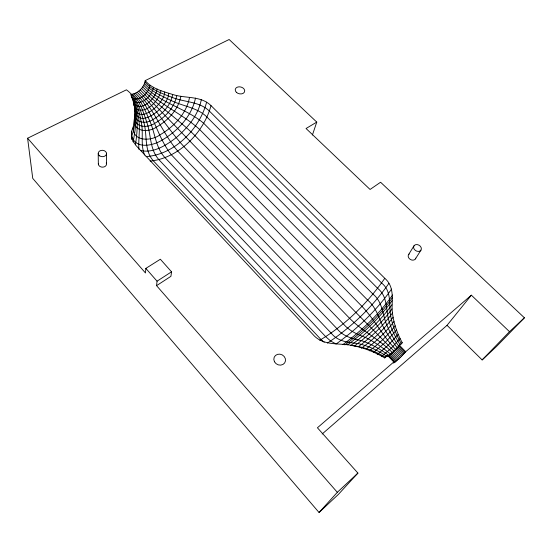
<?xml version="1.0" encoding="UTF-8"?>
<svg xmlns="http://www.w3.org/2000/svg" width="552" height="552" viewBox="0 0 552 552"><rect width="100%" height="100%" fill="white"/><g stroke="black" fill="none" stroke-linecap="round" stroke-linejoin="round"><path stroke-width="0.83" d="M106.501 163.751L106.515 153.27M131.762 139.628L131.5 131.514L133.246 126.939L135.047 113.691L134.136 104.052L131.128 94.702L131.224 96.027M131.5 131.514L131.404 136.385L132.977 141.215L136.13 145.659L312.777 334.291C322.899 346.401 339.011 342.682 352.597 345.552C363.837 347.788 374.656 351.99 384.53 357.793L387.525 355.246L393.935 361.877L393.355 363.037L394.514 362.519L400.366 357.468L405.72 351.734L471.367 295.182L509.503 331.683L524.4 317.793L380.583 182.236L370.068 189.46L306.043 128.506L316.772 122.095L229.142 39.502L145.217 80.613C144.141 87.533 137.903 93.681 130.907 94.44M387.594 356.302L392.921 352.017L402.249 342.73C396.598 332.304 392.838 320.76 392.058 308.892C392.182 298.211 394.093 286.184 384.778 278.298L211.009 105.605C200.714 95.489 185.382 98.663 172.666 94.475C162.95 91.377 151.986 88.803 145.217 80.613M27.6 138.228L32.74 178.379L319.056 512.497L337.32 492.308L156.561 285.66L170.92 276.331L171.548 271.812L160.356 259.24L145.845 268.396L145.459 272.971L27.6 138.228L126.429 89.817C137.006 97.531 140.939 110.207 143.83 122.323C147.563 135.192 143.741 150.448 153.559 161.067L321.105 339.632L324.217 342.281M156.561 285.66L157.051 281.175L145.845 268.396M149.909 85.401C148.764 92.77 139.925 101.968 132.245 98.077C138.876 112.767 137.717 129.382 135.461 144.796M153.442 87.271C152.09 95.524 142.237 105.832 133.598 101.547M157.092 89.01C155.947 97.814 142.457 112.09 133.936 103.976C137.669 116.417 135.357 129.541 133.142 141.892M160.853 90.604C159.756 100.236 144.01 116.727 134.778 107.516M164.71 92.046C164.896 103.231 138.117 126.567 134.364 106.605M168.657 93.343C169.071 106.819 135.226 133.591 134.674 107.24M172.666 94.475C170.796 105.418 162.343 114.243 152.952 119.542C146.935 123.938 134.164 123.669 135.047 113.691M176.737 95.448C174.591 107.592 165.2 117.369 154.781 123.296C148.136 128.167 133.915 128.023 134.874 116.927M180.842 96.248C178.393 109.675 168.022 120.467 156.499 127.05C149.199 132.439 133.425 132.452 134.46 120.157M189.474 97.704C186.314 113.871 173.818 126.85 159.935 134.881C151.234 141.367 132.094 141.829 133.246 126.939M195.484 98.07C191.751 116.382 177.606 131.059 161.888 140.229C152.973 145.79 135.171 149.585 131.811 135.875C134.729 127.795 135.592 119.011 134.978 110.455M201.328 99.588C198.347 115.016 187.777 127.795 176.088 137.731C166.145 145.279 153.656 153.401 140.615 150.558M206.614 102.154C199.672 128.933 174.466 154.677 146.066 156.595M211.009 105.605C203.798 132.625 178.655 158.251 150.172 161.108M312.411 135.019L316.772 122.095M386.966 356.219L387.525 355.246M408.59 254.603L413.993 245.806M415.428 258.895L420.955 250.153A4.106 3.188 29.8 0 0 417.243 244.591A4.106 3.188 29.8 0 0 414.207 249.214A4.106 3.188 29.8 0 0 420.955 250.153M384.778 278.298C367.701 302.945 345.614 324.9 319.774 340.246M388.87 283.39C372.496 306.891 351.362 327.37 327.412 343.068M391.561 289.075C376.595 310.486 357.268 328.806 336.099 344.013L330.724 341.067L325.846 336.83L159.176 159.956C149.44 149.592 151.282 134.522 146.701 121.916C143.244 112.18 140.305 101.402 132.363 94.295M392.644 294.982C379.093 314.157 361.76 330.607 342.93 344.545M392.279 297.832C379.327 316.034 362.837 331.676 344.876 344.883M392.037 300.723C379.866 317.752 364.417 332.401 347.622 344.821M391.92 304.773C380.59 320.477 366.293 334.015 350.734 345.469C363.002 346.497 374.801 350.941 385.317 357.241M392.058 308.892C381.694 323.127 368.708 335.43 354.584 345.89M392.444 313.067C383.005 325.915 371.254 337.044 358.503 346.559M393.086 317.29C384.213 329.137 373.352 339.59 361.332 348.222M393.983 321.533C386.241 331.855 376.747 340.846 366.487 348.629M395.135 325.797C387.828 335.326 379.045 343.806 369.316 350.837M396.543 330.068L385.462 342.309L373.504 352.397M398.199 334.319L388.297 345.193L377.202 354.529M400.103 338.542L391.258 348.202L381.404 356.551M402.249 342.73L398.765 345.938L405.133 352.459M322.168 433.996L447.044 325.328L471.367 295.182M388.408 356.447L389.774 354.757L396.101 361.298M393.935 361.877L317.421 427.779L357.917 473.098L338.355 494.433L319.056 512.497M447.044 325.328L482.137 359.925L509.503 331.683M524.4 317.793L496.427 346.552L482.137 359.925M337.32 492.308L357.917 473.098M384.606 358.082L387.145 355.819M399.165 345.966L398.04 346.801L404.395 353.314M157.051 281.175L171.548 271.812M386.676 356.192C377.858 350.43 368.177 345.821 357.868 343.517C348.181 342.419 337.803 341.564 331.214 333.166L165.165 157.837C155.54 147.763 155.236 133.177 149.771 120.978C145.549 111.435 141.767 101.085 133.915 93.874M389.415 355.792C380.846 349.54 371.593 344.034 361.484 340.66C352.445 338.742 343.171 336.437 337.051 328.757L171.355 154.801C156.485 136.192 153.201 110.11 135.523 93.191M144.997 82.089C151.883 90.211 162.502 93.557 172.107 97.38C184.513 102.417 199.562 101.264 209.594 111.283L381.68 283.059C391.934 291.346 388.815 304.366 390.623 315.634C392.431 325.597 396.308 335.098 401.387 343.834M144.5 83.649C151.489 91.68 161.646 95.869 171.016 100.464C182.967 106.384 197.437 107.392 207.179 117.279L377.706 288.385C387.262 295.955 385.958 308.016 388.291 318.566C390.712 327.764 394.852 336.444 399.903 344.482M399.337 345.207L405.72 351.734M143.748 85.249C160.114 103.327 185.762 107.971 203.854 123.427L372.993 294.133C381.715 301.088 382.439 312.018 385.531 321.781C388.829 330.627 393.611 338.845 398.999 346.566L397.171 347.767L403.519 354.274M142.761 86.85C159.059 104.5 182.132 113.588 199.72 129.561L367.666 300.143C375.512 306.691 378.327 316.33 382.405 325.19C386.662 333.318 391.927 340.874 397.55 348.112M396.198 348.795L402.539 355.309M141.567 88.389C157.927 105.673 177.847 119.018 194.89 135.53L361.87 306.257C374.684 319.567 382.902 336.513 395.97 349.713M395.142 349.871L401.476 356.385M400.366 357.468L355.757 312.322L140.208 89.838M399.241 358.531L392.921 352.017L392.651 352.914C379.762 339.39 362.491 331.414 349.478 318.193L183.678 146.356C167.739 128.761 155.581 107.978 138.718 91.142M398.137 359.545L391.81 353.025L390.995 354.412C383.012 347.96 374.594 341.923 365.341 337.403C357.089 334.367 348.988 330.689 343.192 323.72L177.578 150.938C162.184 132.818 154.394 109.089 137.144 92.274M390.754 353.949L397.081 360.477M388.905 355.433L395.239 361.988M388.166 355.95L394.514 362.519M131.928 96.724C138.035 103.555 139.359 113.457 141.243 122.185C143.748 133.053 140.194 144.679 144.624 155.05M131.39 96.931C136.165 102.486 137.013 110.497 138.538 117.486C140.525 128.057 138.248 138.766 138.883 149.302M133.301 101.906L133.722 103.286M133.936 104.576L134.253 105.922L134.136 104.052M132.356 97.773L132.452 99.256M133.356 100.892L133.467 102.555M98.215 153.711L98.346 164.213M415.759 258.136A4.036 3.16 30 0 1 410.26 259.399A4.036 3.16 30 0 1 409.163 253.996M106.26 162.937A4.099 3.174 2.6 0 1 102.817 167.152A4.099 3.174 2.6 0 1 98.387 163.385M236.38 92.315A4.823 3.498 13.2 0 0 244.474 92.011A4.823 3.498 13.2 0 0 239.057 86.809A4.823 3.498 13.2 0 0 236.38 92.315M274.482 361.774A5.982 5.389 27.1 0 0 284.632 362.968A5.982 5.389 27.1 0 0 279.912 354.163A5.982 5.389 27.1 0 0 274.482 361.774M99.726 155.919A4.174 3.202 2.9 0 0 106.481 154.105A4.174 3.202 2.9 0 0 100.892 150.468A4.174 3.202 2.9 0 0 99.726 155.919"/></g></svg>
